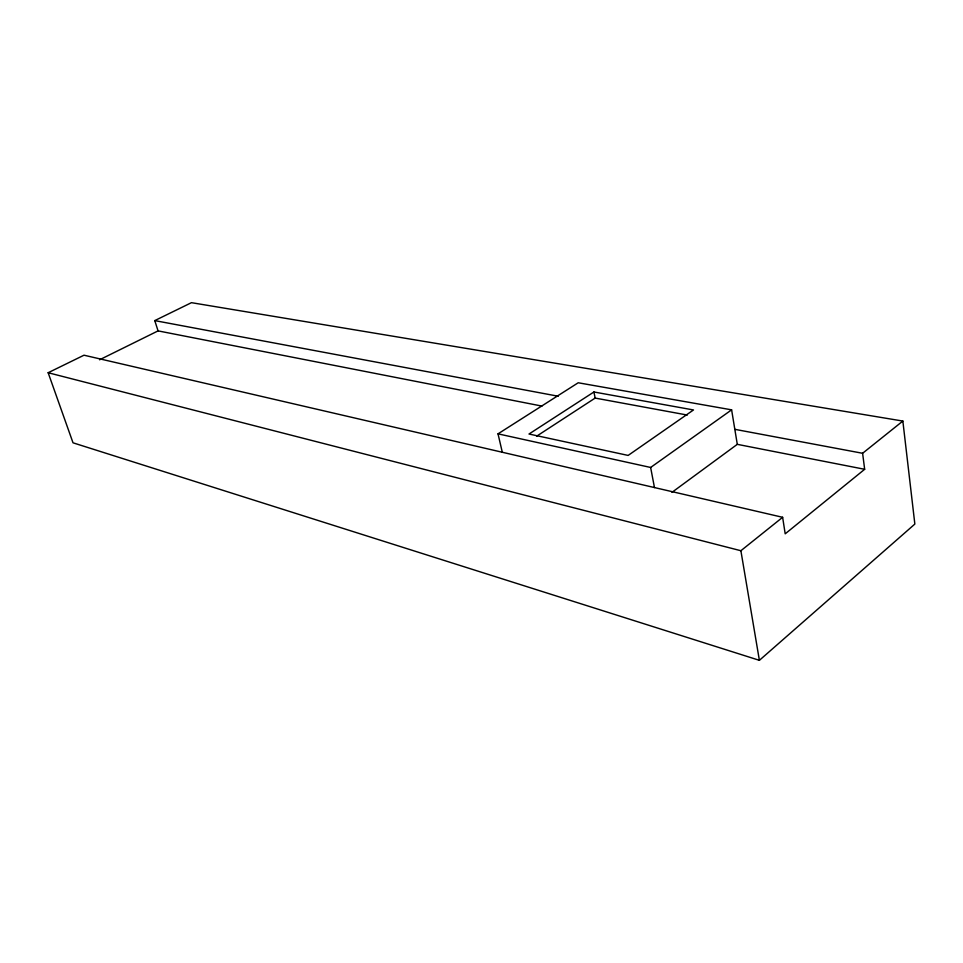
<?xml version="1.0" encoding="UTF-8"?>
<svg xmlns="http://www.w3.org/2000/svg" width="963" height="963" viewBox="0 0 963 963"><rect width="100%" height="100%" fill="white"/><g stroke="black" fill="none" stroke-linecap="round" stroke-linejoin="round"><path stroke-width="1.44" d="M902.849 421.06L862.607 453.284L864.666 469.294L785.194 533.827L782.63 517.3L84.01 355.203L48.15 372.729L73.019 442.811L759.386 660.329L914.85 524.065L902.849 421.06L191.456 302.671L154.766 320.607L158.064 330.887L541.952 406.085M48.15 372.729L740.884 550.728L782.63 517.3M671.945 492.358L737.297 444.34L864.666 469.294M502.301 452.249L498.015 433.844L650.639 467.464L731.615 409.841L737.297 444.34M536.62 436.203L595.158 398.08L687.305 415.053M593.93 391.989L529 434.024L628.141 455.427L693.492 409.961L593.93 391.989L595.158 398.08M498.015 433.844L578.221 382.768L731.615 409.841M99.574 359.789L158.064 330.887M154.766 320.607L558.263 396.238M734.829 429.329L862.607 453.284M650.639 467.464L654.467 487.567M740.884 550.728L759.386 660.329"/></g></svg>
